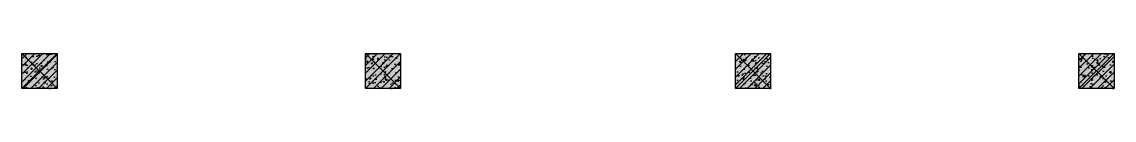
# Model space of a CAD drawing. Extents: x 923964 to 1204934, y 804567 to 1705037.
# Drawn here: x 1147024 to 1159424, y 833878 to 834278 of the extents above; entities that cross this region are included whole.
import ezdxf

# ---------------------------------------------------------------- set-up
doc = ezdxf.new("R2010")
doc.units = 0
doc.header["$LTSCALE"] = 500
for name, color, linetype in [('S_COLU', 2, 'CONTINUOUS'), ('S_COLU_HACH', 15, 'CONTINUOUS'), ('S_WALL_OTHE_HACH', 33, 'CONTINUOUS')]:
    doc.layers.add(name, color=color, linetype=linetype)
doc.layers.add('S_POST_OTHE', color=110, linetype='CONTINUOUS', plot=False)
pattern_1 = [(45, (0, 0), (-44.19417382415921, 44.19417382415922), []), (49.99999999999999, (0, 0), (179.3150456501884, -15.68803374564878), [18.75, -206.25]), (355, (0, 0), (-34.68783340325, 188.048033425003), [15, -165]), (100.4514, (14.94292, -1.307335), (144.6273454285054, 172.3598855152384), [15.9350475, -175.285528]), (46.18420000000002, (0, 50), (266.8102621564111, -41.37975358225452), [28.125, -309.3749999999999]), (96.6356, (22.23418625, 46.55167325), (233.6656763871758, 243.5294677251104), [23.902572, -262.92825]), (351.1842, (0, 50), (233.6654862834068, 243.5296502313311), [22.5, -247.5]), (21, (25, 37.5), (149.2267630296154, -100.6547226663347), [18.75, -206.25]), (326.0000000000001, (25, 37.5), (60.82883298039543, 181.2875112617133), [15, -165]), (71.4514, (37.43555825, 29.1120985), (210.0556571453725, 80.6326241774881), [15.9350475, -175.285528]), (37.50000000000001, (0, 0), (3.039963829322667, 83.22346345782788), [0, -163, 0, -167.5, 0, -165.625]), (7.499999999999999, (0, 0), (65.76738436053715, 98.60292797059006), [0, -95.5, 0, -159.25, 0, -63.125]), (327.5, (-55.75, 0), (133.4556090431022, -5.638717933594939), [0, -62.5, 0, -195, 0, -258.75]), (317.5, (-80.75, 0), (145.7965423355966, 25.02624558307943), [0, -81.25, 0, -129.5, 0, -183.75])]

msp = doc.modelspace()

# ---------------------------------------------------------------- hatches: boundary and pattern name
at = {"layer": 'S_COLU_HACH'}
h = msp.add_hatch(color=256, dxfattribs=at)
h.dxf.hatch_style = 1
h.paths.add_polyline_path([(1147023.886065271, 834277.7695988297), (1147423.886065271, 834277.7695988297), (1147423.886065271, 833877.7695988297), (1147023.886065271, 833877.7695988297)])
h = msp.add_hatch(color=256, dxfattribs=at)
h.dxf.hatch_style = 1
h.paths.add_polyline_path([(1150923.886065271, 834277.7695988297), (1151323.886065271, 834277.7695988297), (1151323.886065271, 833877.7695988297), (1150923.886065271, 833877.7695988297)])
h = msp.add_hatch(color=256, dxfattribs=at)
h.dxf.hatch_style = 1
h.paths.add_polyline_path([(1155123.886065271, 834277.7695988297), (1155523.886065271, 834277.7695988297), (1155523.886065271, 833877.7695988297), (1155123.886065271, 833877.7695988297)])
h = msp.add_hatch(color=256, dxfattribs=at)
h.dxf.hatch_style = 1
h.paths.add_polyline_path([(1159023.886065282, 834277.7555415645), (1159423.886065282, 834277.7555415645), (1159423.886065282, 833877.7555415645), (1159023.886065282, 833877.7555415645)])
at = {"layer": 'S_WALL_OTHE_HACH'}
h = msp.add_hatch(dxfattribs=at)
h.set_pattern_fill('钢筋混凝土', color=256, scale=25)
h.set_pattern_definition(pattern_1)
h.paths.add_polyline_path([(1147023.886065271, 834277.7695988297), (1147423.886065271, 834277.7695988297), (1147423.886065271, 833877.7695988297), (1147023.886065271, 833877.7695988297)])
h = msp.add_hatch(dxfattribs=at)
h.set_pattern_fill('钢筋混凝土', color=256, scale=25)
h.set_pattern_definition(pattern_1)
h.paths.add_polyline_path([(1150923.886065271, 834277.7695988297), (1151323.886065271, 834277.7695988297), (1151323.886065271, 833877.7695988297), (1150923.886065271, 833877.7695988297)])
h = msp.add_hatch(dxfattribs=at)
h.set_pattern_fill('钢筋混凝土', color=256, scale=25)
h.set_pattern_definition(pattern_1)
h.paths.add_polyline_path([(1155123.886065271, 834277.7695988297), (1155523.886065271, 834277.7695988297), (1155523.886065271, 833877.7695988297), (1155123.886065271, 833877.7695988297)])
h = msp.add_hatch(dxfattribs=at)
h.set_pattern_fill('钢筋混凝土', color=256, scale=25)
h.set_pattern_definition(pattern_1)
h.paths.add_polyline_path([(1159023.886065282, 834277.7555415645), (1159423.886065282, 834277.7555415645), (1159423.886065282, 833877.7555415645), (1159023.886065282, 833877.7555415645)])

# ---------------------------------------------------------------- linework, layer by layer
at = {"layer": 'S_COLU'}
for points in [[(1147023.886065271, 834277.7695988297), (1147423.886065271, 834277.7695988297), (1147423.886065271, 833877.7695988297), (1147023.886065271, 833877.7695988297)], [(1150923.886065271, 834277.7695988297), (1151323.886065271, 834277.7695988297), (1151323.886065271, 833877.7695988297), (1150923.886065271, 833877.7695988297)], [(1155123.886065271, 834277.7695988297), (1155523.886065271, 834277.7695988297), (1155523.886065271, 833877.7695988297), (1155123.886065271, 833877.7695988297)], [(1159023.886065282, 834277.7555415645), (1159423.886065282, 834277.7555415645), (1159423.886065282, 833877.7555415645), (1159023.886065282, 833877.7555415645)]]:
    msp.add_lwpolyline(points, close=True, dxfattribs=at)
at = {"layer": 'S_POST_OTHE', "color": 3}
for p, q in [((1147023.886065279, 834277.7695988287), (1147423.886065272, 833877.7695988213)), ((1147023.886065249, 833877.7695988176), (1147423.886065264, 834277.7695988138)), ((1150923.886065279, 834277.7695988287), (1151323.886065272, 833877.7695988213)), ((1150923.886065249, 833877.7695988176), (1151323.886065264, 834277.7695988138)), ((1155123.886065279, 834277.7695988287), (1155523.886065272, 833877.7695988213)), ((1155123.886065249, 833877.7695988176), (1155523.886065264, 834277.7695988138)), ((1159023.886065291, 834277.7555415636), (1159423.886065283, 833877.7555415562)), ((1159023.886065261, 833877.7555415524), (1159423.886065276, 834277.7555415487))]:
    msp.add_line(p, q, dxfattribs=at)

doc.saveas('drawing.dxf')
